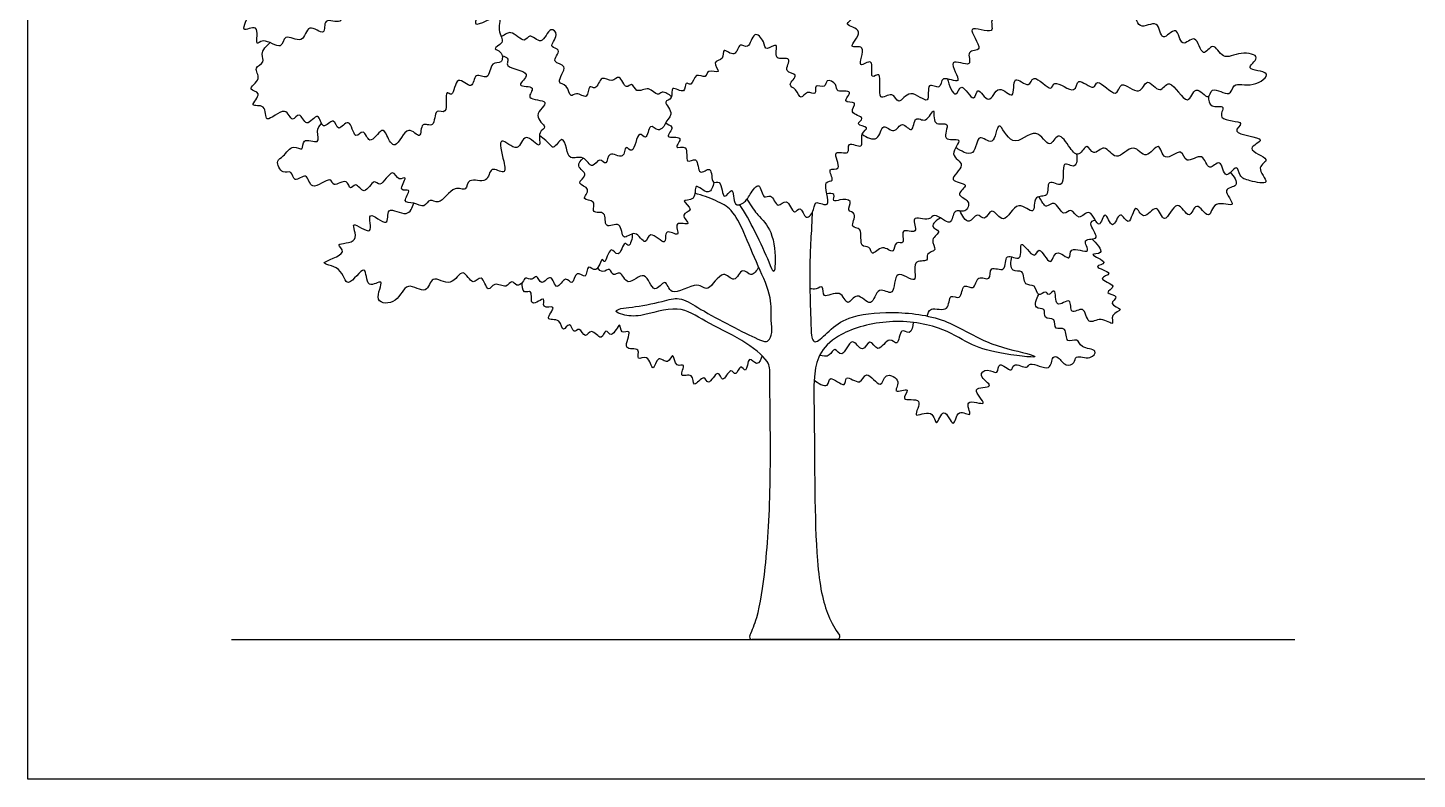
# Model space of a CAD drawing. Header units: millimetres. Extents: x 34 to 295, y 0 to 64.
# Drawn here: x 191.94 to 215.07, y 0.16 to 12.67 of the extents above; entities that cross this region are included whole.
import ezdxf

# ---------------------------------------------------------------- set-up
doc = ezdxf.new("R2010")
doc.units = ezdxf.units.MM
for name, color, linetype, true_color in [('AG-DIAGRAM', 7, 'Continuous', 0xfecc66), ('AG-PLANTS', 7, 'Continuous', 0x66ccff), ('X-VPRT', 6, 'Continuous', 0xff00ff)]:
    doc.layers.add(name, color=color, linetype=linetype, true_color=true_color)

msp = doc.modelspace()

# ---------------------------------------------------------------- linework, layer by layer
at = {"layer": 'AG-DIAGRAM'}
msp.add_line((195.333, 2.484), (213.037, 2.484), dxfattribs=at)
at = {"layer": 'AG-PLANTS'}
for centre, start, end in [((204.002, 2.53), 154.5903, 270), ((205.415, 2.53), 270, 35.0297)]:
    msp.add_arc(centre, 0.046, start, end, dxfattribs=at)
for points, knots in [([(206.913, 11.47), (206.95, 11.499), (206.884, 11.807), (207.155, 11.606), (207.128, 11.912), (207.569, 11.657), (207.188, 12.222), (207.713, 11.967), (207.533, 12.316), (207.911, 12.254), (207.468, 12.789), (208.096, 12.51), (207.893, 12.89), (208.41, 12.801), (207.97, 13.033), (208.32, 13.22), (207.918, 13.245), (208.208, 13.552), (207.759, 13.387), (207.841, 13.84), (207.555, 13.575), (207.47, 13.882), (207.245, 13.717), (207.342, 14.191), (207.009, 13.964), (207.143, 14.299), (206.793, 14.148), (206.868, 14.499), (206.567, 14.258), (206.323, 14.621), (206.344, 14.18), (205.996, 14.376), (206.162, 13.998), (205.823, 14.092), (206.125, 13.758), (205.675, 13.814), (206.063, 13.557), (205.534, 13.533), (205.914, 13.272), (205.4, 13.257), (205.814, 12.861), (205.466, 12.715), (205.918, 12.643), (205.536, 12.291), (205.937, 12.423), (205.707, 11.927), (206.055, 12.223), (205.94, 11.761), (206.189, 12.005), (206.052, 11.37), (206.348, 11.64), (206.433, 11.342), (206.624, 11.702), (206.872, 11.437), (206.913, 11.47)], [0, 0, 0, 0, 0.881162, 1.595782, 2.304522, 3.185244, 4.177154, 5.097472, 5.871526, 6.619854, 7.662639, 8.677196, 9.460223, 10.360188, 11.226279, 12.008669, 12.801248, 13.587123, 14.469798, 15.36298, 16.162481, 16.979547, 17.635221, 18.57601, 19.339546, 20.064339, 20.886478, 21.637963, 22.513475, 23.416745, 24.265384, 25.068365, 25.900229, 26.603189, 27.443566, 28.242469, 29.027984, 29.939925, 30.737024, 31.614286, 32.685029, 33.436669, 34.294824, 35.216284, 35.946519, 36.899166, 37.641271, 38.525749, 39.120479, 40.216485, 40.990586, 41.708931, 42.591261, 43.56483, 43.56483, 43.56483, 43.56483]), ([(199.398, 13.398), (199.381, 13.341), (199.317, 13.194), (199.074, 13.314), (198.88, 12.996), (198.606, 13.372), (198.282, 12.993), (198.073, 13.329), (197.958, 12.979), (197.69, 13.179), (197.609, 12.936), (197.548, 13.171), (197.292, 13.109), (197.319, 12.895), (197.181, 12.968), (197.186, 12.695), (196.839, 12.871), (196.921, 12.49), (196.583, 12.781), (196.541, 12.36), (196.191, 12.605), (196.187, 12.259), (195.867, 12.527), (195.713, 12.323), (195.819, 12.781), (195.43, 12.533), (195.725, 13.022), (195.195, 12.767), (195.427, 13.109), (195.094, 13.095), (195.287, 13.343), (195.045, 13.403), (195.313, 13.51), (195.038, 13.776), (195.441, 13.661), (195.233, 14.124), (195.508, 13.93), (195.532, 14.23), (195.813, 13.965), (195.851, 14.164), (196.014, 14.147), (196.079, 14.124)], [0, 0, 0, 0, 0.762724, 1.583091, 2.496839, 3.492151, 4.560683, 5.411172, 6.244246, 7.111545, 7.76181, 8.433388, 9.227727, 9.926911, 10.420205, 11.152827, 12.01894, 12.785654, 13.653249, 14.536463, 15.451344, 16.186659, 17.172205, 17.767062, 18.668578, 19.451593, 20.349363, 21.28669, 22.063747, 22.817438, 23.596473, 24.228741, 24.936431, 25.744797, 26.520575, 27.463189, 28.161692, 28.880744, 29.76497, 30.384205, 31.205323, 31.205323, 31.205323, 31.205323]), ([(199.179, 13.252), (199.235, 13.216), (199.361, 13.1), (199.144, 12.923), (199.567, 13.064), (199.234, 12.561), (199.896, 12.998), (199.731, 12.611), (199.917, 12.42), (199.651, 12.324), (199.781, 12.292), (199.851, 12.22), (199.853, 12.051), (199.639, 12.123), (199.629, 11.76), (199.369, 11.96), (199.358, 11.587), (199.062, 11.936), (199.031, 11.481), (198.868, 11.679), (198.958, 11.181), (198.698, 11.359), (198.733, 10.968), (198.471, 11.136), (198.5, 10.757), (198.252, 11.11), (198.062, 10.575), (197.92, 10.877), (197.836, 11.032), (197.622, 10.668), (197.54, 11.027), (197.375, 10.76), (197.308, 11.227), (197.098, 10.896), (197.047, 11.213), (196.834, 10.924), (196.793, 11.317), (196.568, 10.964), (196.474, 11.311), (196.333, 11.055), (196.242, 11.412), (195.857, 11.007), (195.932, 11.422), (195.587, 11.325), (195.875, 11.603), (195.553, 11.629), (195.856, 11.816), (195.676, 12.008), (195.906, 12.086), (195.797, 12.239), (195.912, 12.376), (195.975, 12.421)], [0, 0, 0, 0, 0.811745, 1.448413, 2.257521, 3.139147, 4.276814, 5.125917, 5.965852, 6.665203, 7.116592, 7.116592, 7.881467, 8.552416, 9.425084, 10.170083, 10.953645, 11.804408, 12.715131, 13.216711, 14.215677, 14.873291, 15.743079, 16.455531, 17.236821, 18.036657, 19.081743, 19.907189, 20.532487, 21.436889, 22.198177, 22.853818, 23.757268, 24.525323, 25.221398, 25.983128, 26.756439, 27.582672, 28.353887, 29.008007, 29.792077, 30.800583, 31.621423, 32.368079, 33.175989, 33.857091, 34.685789, 35.43968, 36.143644, 36.800477, 37.673793, 37.673793, 37.673793, 37.673793]), ([(207.253, 11.817), (207.27, 11.723), (207.392, 11.433), (207.475, 11.815), (207.706, 11.36), (207.738, 11.748), (207.955, 11.325), (208.084, 11.785), (208.397, 11.395), (208.311, 11.951), (208.627, 11.618), (208.66, 11.954), (209.002, 11.558), (209.005, 11.846), (209.407, 11.51), (209.392, 11.89), (209.707, 11.584), (209.73, 11.871), (210.087, 11.436), (210.118, 11.845), (210.466, 11.485), (210.56, 11.887), (210.795, 11.523), (210.946, 11.896), (211.264, 11.276), (211.363, 11.767), (211.617, 11.418), (211.628, 11.731), (211.98, 11.479), (211.993, 11.786), (212.326, 11.65), (212.728, 11.954), (212.137, 11.953), (212.519, 12.201), (212.109, 12.287), (211.838, 12.102), (211.682, 12.471), (211.487, 12.12), (211.402, 12.618), (211.128, 12.286), (211.089, 12.761), (210.799, 12.378), (210.781, 12.852), (210.4, 12.574), (210.378, 13.104), (209.944, 12.677), (209.795, 12.938), (209.745, 13.203)], [0, 0, 0, 0, 0.966421, 1.666155, 2.597147, 3.276515, 4.139193, 5.035925, 5.907247, 6.819712, 7.674147, 8.362187, 9.388242, 9.97388, 11.01351, 11.738342, 12.65682, 13.258917, 14.313084, 15.066177, 16.050304, 16.871746, 17.754418, 18.537382, 19.682625, 20.528562, 21.384781, 22.047133, 22.996951, 23.716887, 24.731686, 25.690217, 26.656805, 27.454966, 28.379133, 29.367688, 30.249158, 31.024794, 31.962807, 32.779849, 33.658243, 34.514142, 35.398975, 36.327468, 37.274768, 38.374157, 39.386387, 39.386387, 39.386387, 39.386387]), ([(202.655, 11.518), (202.617, 11.562), (202.498, 11.632), (202.423, 11.517), (202.284, 11.716), (202.065, 11.556), (202.007, 11.782), (201.892, 11.615), (201.796, 11.927), (201.668, 11.732), (201.482, 11.907), (201.408, 11.608), (201.265, 11.745), (201.274, 11.444), (201.076, 11.621), (200.963, 11.478), (200.941, 11.735), (200.703, 11.731), (200.977, 12.069), (200.621, 12.068), (200.856, 12.326), (200.587, 12.333), (200.798, 12.545), (200.624, 12.717), (200.509, 12.336), (200.287, 12.605), (200.216, 12.382), (199.982, 12.655), (199.902, 12.556), (199.821, 12.523)], [0, 0, 0, 0, 0.749379, 1.270245, 2.025124, 2.825267, 3.479993, 4.029688, 4.833055, 5.486758, 6.216728, 7.017123, 7.55571, 8.286056, 9.020458, 9.590563, 10.344453, 11.01989, 11.940987, 12.691028, 13.480831, 14.112622, 14.926184, 15.555801, 16.457646, 17.268602, 17.875409, 18.787666, 19.437375, 19.437375, 19.437375, 19.437375]), ([(205.833, 10.895), (205.806, 10.827), (205.89, 10.617), (205.555, 10.806), (205.654, 10.52), (205.287, 10.675), (205.529, 10.268), (205.219, 10.359), (205.4, 10.086), (205.142, 10.15), (205.359, 9.614), (205.035, 9.814), (205.043, 9.641), (204.893, 9.419), (204.806, 9.736), (204.69, 9.516), (204.586, 9.873), (204.417, 9.623), (204.325, 9.933), (204.172, 9.784), (204.134, 10.15), (203.952, 9.875), (203.882, 9.757), (203.675, 9.663), (203.699, 10.091), (203.504, 9.724), (203.496, 10.171), (203.311, 10.024), (203.346, 10.418), (203.086, 10.161), (203.112, 10.559), (202.86, 10.362), (202.964, 10.748), (202.657, 10.622), (202.905, 10.894), (202.488, 10.798), (202.75, 11.037), (202.479, 11.074), (202.741, 11.223), (202.483, 11.454), (202.698, 11.474), (202.62, 11.741), (202.904, 11.535), (202.874, 11.796), (203.007, 11.674), (203.041, 11.945), (203.242, 11.804), (203.241, 11.994), (203.517, 11.879), (203.304, 12.127), (203.55, 12.12), (203.486, 12.37), (203.734, 12.138), (203.775, 12.453), (203.953, 12.278), (204.017, 12.654), (204.212, 12.446), (204.21, 12.258), (204.473, 12.474), (204.323, 12.089), (204.708, 12.217), (204.492, 11.909), (204.811, 11.915), (204.566, 11.703), (204.746, 11.663), (204.806, 11.44), (204.906, 11.641), (205.086, 11.521), (205.019, 11.753), (205.229, 11.644), (205.22, 11.836), (205.426, 11.736), (205.378, 11.577), (205.727, 11.652), (205.459, 11.402), (205.789, 11.455), (205.576, 11.236), (205.923, 11.181), (205.68, 11.051), (205.994, 11.013), (205.854, 10.951), (205.833, 10.895)], [0, 0, 0, 0, 0.797759, 1.591781, 2.256556, 3.04297, 3.937862, 4.606174, 5.355023, 5.950993, 7.023475, 7.781658, 8.424905, 9.179101, 9.944054, 10.518812, 11.357529, 12.045771, 12.851186, 13.432166, 14.244712, 15.05349, 15.822272, 16.48229, 17.352252, 18.055252, 18.952642, 19.517159, 20.366032, 21.084234, 21.922516, 22.586825, 23.432708, 24.114396, 24.820019, 25.61817, 26.350886, 26.991378, 27.723547, 28.573541, 29.190717, 29.899014, 30.670513, 31.325289, 31.827888, 32.573717, 33.254817, 33.838405, 34.5505, 35.261163, 35.943889, 36.599276, 37.352418, 38.120779, 38.745843, 39.611533, 40.384153, 41.038531, 41.765836, 42.573586, 43.377201, 44.163752, 44.874415, 45.630787, 46.268536, 46.981699, 47.636271, 48.276436, 48.895492, 49.552299, 50.141007, 50.84177, 51.444039, 52.236008, 52.951411, 53.648947, 54.335996, 55.129689, 55.725293, 56.434335, 57.086583, 57.086583, 57.086583, 57.086583]), ([(199.838, 12.204), (199.875, 12.192), (199.981, 12.147), (199.818, 12.005), (200.406, 11.939), (200.009, 11.671), (200.444, 11.715), (200.18, 11.456), (200.713, 11.478), (200.308, 11.207), (200.623, 11.005), (200.414, 10.953), (200.524, 10.578), (200.195, 10.981), (200.124, 10.54), (199.737, 10.941), (199.869, 10.446), (199.908, 10.201), (199.623, 10.394), (199.616, 10.043), (199.258, 10.199), (199.252, 9.923), (199.024, 10.073), (198.796, 9.682), (198.633, 9.849), (198.538, 9.65), (198.384, 9.771), (198.148, 9.742), (198.363, 10.014), (198.077, 9.916), (198.291, 10.231), (198.098, 10.1), (198.016, 10.372), (197.811, 9.976), (197.7, 10.186), (197.547, 9.84), (197.403, 10.127), (197.3, 9.935), (197.268, 10.189), (197.014, 9.991), (196.997, 10.226), (196.636, 9.903), (196.605, 10.296), (196.361, 10.061), (196.343, 10.317), (196.168, 10.211), (196.056, 10.475), (196.208, 10.512), (196.339, 10.752), (196.542, 10.585), (196.492, 10.859), (196.835, 10.708), (196.73, 10.939), (196.797, 11.043), (196.832, 11.074)], [7.317233, 7.317233, 7.317233, 7.317233, 7.63591, 8.361162, 9.400464, 10.195226, 11.003508, 11.709652, 12.638608, 13.536861, 14.392693, 15.02509, 15.846718, 16.752554, 17.609082, 18.548952, 19.602324, 20.363643, 21.15064, 21.968345, 22.891447, 23.600792, 24.34327, 25.422395, 26.091073, 26.767992, 27.516829, 28.214672, 28.975694, 29.591669, 30.388811, 30.953539, 31.659, 32.611015, 33.194208, 34.047346, 34.804123, 35.368851, 36.012998, 36.830862, 37.411396, 38.406353, 39.21509, 39.985971, 40.659487, 41.308638, 42.113426, 42.758631, 43.62405, 44.307625, 44.950789, 45.782197, 46.553728, 47.176036, 47.176036, 47.176036, 47.176036]), ([(211.595, 11.524), (211.598, 11.468), (211.609, 11.314), (211.92, 11.403), (211.696, 11.107), (212.281, 11.127), (211.892, 10.896), (212.687, 10.835), (212.137, 10.65), (212.694, 10.481), (212.353, 10.353), (212.681, 10.029), (212.266, 10.125), (212.108, 10.172), (212.08, 10.436), (211.861, 10.082), (211.815, 10.539), (211.585, 10.237), (211.52, 10.637), (211.205, 10.362), (211.168, 10.707), (210.841, 10.386), (210.785, 10.829), (210.555, 10.424), (210.349, 10.799), (210.055, 10.392), (209.874, 10.771), (209.679, 10.503), (209.576, 10.785), (209.442, 10.49), (209.286, 10.662), (209.096, 10.981), (208.949, 10.607), (208.734, 11.076), (208.318, 10.587), (208.085, 11.247), (208.04, 10.637), (207.738, 10.969), (207.729, 10.466), (207.467, 10.62), (207.39, 10.677)], [0, 0, 0, 0, 0.741394, 1.512514, 2.243699, 3.280778, 3.96188, 5.137145, 5.945923, 6.934707, 7.674181, 8.576265, 9.499367, 10.29513, 10.972914, 11.781028, 12.641192, 13.398892, 14.243535, 15.139783, 15.885982, 16.811955, 17.645392, 18.532633, 19.429759, 20.442994, 21.340902, 22.125092, 22.825442, 23.597415, 24.364719, 25.318773, 26.109747, 27.07779, 28.222729, 29.270607, 30.228314, 31.045051, 31.992731, 32.967718, 32.967718, 32.967718, 32.967718]), ([(205.833, 10.895), (205.9, 10.848), (206.115, 10.735), (206.157, 11.12), (206.372, 10.871), (206.489, 11.151), (206.683, 10.863), (206.694, 11.24), (206.902, 11.048), (207.06, 11.422), (206.986, 10.997), (207.337, 11.14), (207.116, 10.751), (207.57, 10.868), (207.234, 10.535), (207.619, 10.402), (207.187, 10.102), (207.674, 10.082), (207.343, 9.878), (207.66, 9.807), (207.557, 9.565), (207.339, 9.678), (207.336, 9.31), (207.022, 9.624), (206.965, 9.427), (206.604, 9.578), (206.805, 9.196), (206.434, 9.366), (206.57, 9.037), (206.364, 9.139), (206.371, 8.868), (206.166, 9.086), (205.985, 8.838), (205.969, 9.053), (205.768, 8.988), (205.858, 9.357), (205.607, 9.32), (205.767, 9.595), (205.549, 9.609), (205.703, 9.816), (205.513, 9.817), (205.425, 9.793), (205.318, 9.758), (205.404, 9.924), (205.281, 9.914), (205.243, 9.905)], [-30.281653, -30.281653, -30.281653, -30.281653, -29.38091, -28.530562, -27.771379, -27.01115, -26.265282, -25.473362, -24.755548, -23.946275, -23.136304, -22.356295, -21.507514, -20.674138, -19.782461, -18.918528, -17.974479, -17.126699, -16.373318, -15.58052, -14.855211, -14.129789, -13.332689, -12.393371, -11.75645, -10.881102, -10.077783, -9.286171, -8.518501, -7.920071, -7.22983, -6.470646, -5.681509, -5.076961, -4.450073, -3.527555, -2.874451, -2.068827, -1.448143, -0.767041, 0, 0, 0.562336, 1.126993, 1.750772, 1.750772, 1.750772, 1.750772]), ([(202.565, 11.087), (202.539, 11.036), (202.447, 10.902), (202.283, 11.118), (202.251, 10.753), (202.094, 11.012), (202.03, 10.513), (201.876, 10.755), (201.881, 10.435), (201.593, 10.659), (201.586, 10.339), (201.455, 10.536), (201.333, 10.283), (201.207, 10.567), (200.951, 10.456), (200.916, 10.652), (200.842, 10.905), (200.682, 10.587), (200.631, 10.753), (200.46, 10.874)], [0, 0, 0, 0, 0.750821, 1.423764, 2.220734, 2.813273, 3.799996, 4.378173, 5.089345, 5.90709, 6.632741, 7.228712, 7.941698, 8.745746, 9.561233, 10.309561, 11.048286, 11.836712, 12.506554, 12.506554, 12.506554, 12.506554]), ([(203.364, 10.093), (203.349, 10.033), (203.297, 9.835), (203.007, 10.142), (203.091, 9.765), (202.761, 9.824), (203.071, 9.626), (202.766, 9.576), (203.036, 9.349), (202.667, 9.476), (202.837, 9.141), (202.519, 9.364), (202.598, 8.972), (202.285, 9.339), (202.229, 8.997), (202.06, 9.344), (201.822, 9.075), (201.838, 9.483), (201.51, 9.285), (201.596, 9.644), (201.3, 9.55), (201.425, 9.815), (201.124, 9.786), (201.351, 10.002), (201.03, 10.066), (201.305, 10.226), (201.043, 10.359), (201.149, 10.465), (201.186, 10.498)], [0, 0, 0, 0, 0.779764, 1.61921, 2.431085, 3.150098, 3.89238, 4.586731, 5.299261, 6.053506, 6.78655, 7.545555, 8.282923, 9.190551, 9.885848, 10.726335, 11.51045, 12.351157, 13.159935, 13.970645, 14.703555, 15.421899, 16.133738, 16.848703, 17.595359, 18.322604, 19.091333, 19.793979, 19.793979, 19.793979, 19.793979]), ([(209.4, 10.565), (209.41, 10.499), (209.41, 10.281), (209.12, 10.515), (209.241, 9.933), (208.882, 10.194), (208.962, 9.811), (208.67, 9.916), (208.726, 9.485), (208.404, 9.858), (208.198, 9.327), (207.983, 9.731), (207.879, 9.416), (207.738, 9.625), (207.611, 9.346), (207.49, 9.547), (207.464, 9.617)], [0, 0, 0, 0, 0.80893, 1.535949, 2.571439, 3.370642, 4.19934, 4.952619, 5.813968, 6.707456, 7.759978, 8.625396, 9.370474, 10.023891, 10.772636, 11.632446, 11.632446, 11.632446, 11.632446]), ([(211.962, 10.259), (212.014, 10.205), (212.151, 10.008), (211.775, 10.013), (212.136, 9.628), (211.667, 9.834), (211.625, 9.41), (211.384, 9.834), (211.283, 9.409), (211.071, 9.894), (210.858, 9.313), (210.746, 9.805), (210.51, 9.406), (210.375, 9.81), (210.282, 9.293), (210.12, 9.685), (210.002, 9.233), (209.87, 9.7), (209.778, 9.238), (209.634, 9.719), (209.433, 9.421), (209.314, 9.701), (209.177, 9.491), (209.043, 9.834), (208.898, 9.651), (208.85, 9.731), (208.772, 9.857)], [0, 0, 0, 0, 0.85906, 1.633208, 2.534429, 3.461692, 4.316722, 5.200538, 5.988963, 6.889706, 7.888541, 8.730823, 9.617909, 10.380806, 11.28217, 12.026718, 12.849735, 13.664061, 14.436089, 15.339462, 16.124301, 16.880625, 17.515082, 18.390528, 19.054409, 19.593859, 19.593859, 19.593859, 19.593859]), ([(202.003, 9.236), (202.007, 9.169), (201.957, 8.973), (201.87, 9.154), (201.784, 8.79), (201.632, 9.09), (201.549, 8.695), (201.5, 8.883), (201.419, 8.546), (201.245, 8.767), (201.255, 8.447), (201.059, 8.66), (201.016, 8.338), (200.887, 8.57), (200.737, 8.237), (200.662, 8.617), (200.488, 8.339), (200.414, 8.586), (200.34, 8.441), (200.212, 8.537), (200.191, 8.422), (200.078, 8.35), (199.999, 8.491), (199.906, 8.308), (199.709, 8.461), (199.595, 8.221), (199.504, 8.606), (199.343, 8.339), (199.184, 8.725), (198.997, 8.312), (198.651, 8.594), (198.601, 8.191), (198.221, 8.484), (198.125, 8.065), (197.657, 8.068), (197.924, 8.55), (197.556, 8.279), (197.6, 8.827), (197.23, 8.252), (197.19, 8.714), (196.672, 8.735), (197.316, 8.903), (196.998, 9.1), (197.518, 9.056), (197.247, 9.537), (197.745, 9.124), (197.536, 9.714), (197.982, 9.283), (197.884, 9.747), (198.278, 9.48), (198.342, 9.68), (198.367, 9.747)], [0, 0, 0, 0, 0.815056, 1.283836, 2.113668, 2.774322, 3.63048, 4.031038, 4.842215, 5.478774, 6.196094, 6.862916, 7.610921, 8.228309, 9.011764, 9.783694, 10.516969, 11.175626, 11.710384, 12.306939, 12.834727, 13.423247, 13.991624, 14.631795, 15.406912, 16.065371, 16.905123, 17.590471, 18.448221, 19.379676, 20.346596, 21.192341, 22.162446, 23.188361, 24.138317, 25.102335, 25.890009, 26.791049, 27.827505, 28.777796, 29.701657, 30.770782, 31.42405, 32.378042, 33.263356, 34.210321, 35.112398, 36.067672, 36.871918, 37.834384, 38.671058, 38.671058, 38.671058, 38.671058]), ([(203.96, 2.549), (204.004, 2.642), (204.112, 2.893), (204.241, 3.759), (204.324, 5.079), (204.289, 6.836), (204.298, 7.121), (203.817, 7.502), (203.223, 7.756), (202.778, 8.082), (202.154, 7.844), (201.878, 7.877), (201.691, 7.943), (201.834, 8.008), (202.009, 8.009), (202.507, 8.105), (202.788, 8.198), (203.108, 8), (203.564, 7.743), (204.024, 7.516), (204.198, 7.438), (204.278, 7.448), (204.347, 7.608), (204.301, 7.82), (204.339, 8.189), (204.091, 8.705), (203.872, 9.248), (203.679, 9.649), (203.412, 9.787), (203.168, 9.882), (203.047, 9.912)], [5.387544, 5.387544, 5.387544, 5.387544, 6.307883, 7.976398, 10.179304, 12.539744, 13.451638, 14.793985, 16.288805, 17.590699, 19.009872, 19.998691, 20.635362, 21.176888, 21.971653, 23.258039, 24.23006, 25.284584, 26.63352, 27.942429, 28.697998, 29.147112, 29.832867, 30.701803, 31.783633, 33.123188, 34.533456, 35.708175, 36.715192, 37.693062, 37.693062, 37.693062, 37.693062]), ([(203.913, 9.815), (203.998, 9.672), (204.104, 9.537), (204.36, 9.285), (204.393, 8.784), (204.366, 8.543), (204.267, 8.816), (204.079, 9.219), (203.877, 9.604), (203.792, 9.723)], [0.12342, 0.12342, 0.12342, 0.12342, 0.926642, 2.018895, 3.324663, 3.997642, 4.749472, 6.11043, 7.203547, 7.203547, 7.203547, 7.203547]), ([(204.997, 9.594), (204.996, 9.535), (204.995, 9.41), (204.963, 9.003), (204.954, 8.359), (204.979, 7.795), (204.982, 7.469), (205.079, 7.414), (205.295, 7.647), (205.608, 7.88), (206.342, 7.96), (207.226, 7.851), (207.858, 7.404), (208.51, 7.267), (208.851, 7.154), (208.043, 7.248), (207.618, 7.394), (207.104, 7.724), (206.231, 7.835), (205.429, 7.589), (205.097, 7.246), (205.015, 6.82), (205.045, 6.078), (205.029, 3.811), (205.212, 2.942), (205.382, 2.656), (205.452, 2.556)], [-32.394304, -32.394304, -32.394304, -32.394304, -31.635757, -30.497162, -29.018155, -27.616392, -26.640902, -26.186644, -25.232793, -24.091601, -22.558348, -20.852731, -19.249875, -17.737189, -17.042922, -15.650502, -14.329978, -12.961495, -11.264362, -9.618737, -8.420578, -7.308554, -5.733712, -2.984596, -1.232483, -0.240442, -0.240442, -0.240442, -0.240442]), ([(207.134, 9.502), (207.078, 9.473), (206.925, 9.348), (207.184, 9.287), (206.934, 9.145), (207.11, 8.956), (206.875, 8.921), (206.953, 8.755), (206.629, 8.834), (206.804, 8.319), (206.337, 8.73), (206.396, 8.135), (206.077, 8.411), (206, 7.955), (205.743, 8.316), (205.579, 7.986), (205.487, 8.347), (205.148, 8.117), (205.202, 8.401), (205.061, 8.305), (204.997, 8.319), (204.961, 8.322)], [0, 0, 0, 0, 0.789293, 1.429982, 2.178154, 2.902085, 3.596536, 4.156353, 4.933029, 5.877777, 6.835085, 7.837601, 8.655346, 9.564221, 10.457648, 11.244645, 12.06155, 12.966121, 13.639351, 14.218541, 14.810547, 14.810547, 14.810547, 14.810547]), ([(206.912, 7.869), (206.927, 7.911), (206.951, 8.039), (207.302, 7.908), (207.26, 8.269), (207.492, 8.104), (207.493, 8.45), (207.714, 8.262), (207.73, 8.582), (207.992, 8.419), (207.93, 8.737), (208.25, 8.558), (208.182, 8.962), (208.525, 8.72), (208.417, 9.244), (208.711, 8.759), (208.769, 9.086), (208.983, 8.626), (209.037, 9.039), (209.326, 8.734), (209.254, 9.065), (209.693, 8.86), (209.451, 9.189), (209.84, 9.109), (209.575, 9.423), (209.677, 9.457), (209.712, 9.466)], [0, 0, 0, 0, 0.658112, 1.571033, 2.388562, 3.059733, 3.869167, 4.552231, 5.334135, 6.070534, 6.800348, 7.594211, 8.428966, 9.233718, 10.092625, 11.041103, 11.660338, 12.585809, 13.354508, 14.196544, 14.872073, 15.79011, 16.531702, 17.31549, 18.082807, 18.600321, 18.600321, 18.600321, 18.600321]), ([(209.657, 9.152), (209.725, 9.095), (209.909, 8.881), (209.539, 8.922), (209.996, 8.75), (209.614, 8.695), (210.075, 8.581), (209.695, 8.49), (210.126, 8.378), (209.818, 8.243), (210.154, 8.21), (209.893, 8.059), (210.234, 7.981), (209.944, 7.904), (210.052, 7.675), (209.801, 7.877), (209.573, 7.687), (209.546, 8.076), (209.273, 7.851), (209.335, 8.226), (209.024, 7.946), (209.072, 8.387), (208.929, 8.181), (208.893, 8.315), (208.739, 8.154), (208.73, 8.42), (208.507, 8.347), (208.538, 8.668), (208.294, 8.569), (208.302, 8.781), (208.323, 8.852)], [0, 0, 0, 0, 0.927532, 1.573193, 2.435418, 3.080119, 3.922743, 4.591165, 5.432829, 6.089687, 6.795187, 7.448735, 8.181924, 8.906798, 9.552458, 10.360778, 11.175449, 12.027302, 12.780544, 13.540171, 14.333692, 15.184315, 15.778491, 16.243743, 16.875279, 17.59155, 18.281713, 19.107668, 19.799004, 20.652185, 20.652185, 20.652185, 20.652185]), ([(204.108, 8.683), (204.082, 8.629), (203.981, 8.488), (203.833, 8.714), (203.706, 8.376), (203.506, 8.693), (203.265, 8.219), (203.094, 8.481), (202.626, 8.135), (202.574, 8.54), (202.347, 8.181), (202.235, 8.696), (201.916, 8.315), (201.818, 8.65), (201.673, 8.507), (201.641, 8.698), (201.511, 8.569), (201.449, 8.643), (201.428, 8.673)], [0, 0, 0, 0, 0.766513, 1.462956, 2.280912, 3.074719, 4.140626, 4.921694, 6.105618, 6.895134, 7.699439, 8.657138, 9.61248, 10.425343, 11.019408, 11.607677, 12.220654, 12.819948, 12.819948, 12.819948, 12.819948]), ([(204.167, 7.206), (204.152, 7.156), (204.086, 7.003), (203.927, 7.246), (203.915, 6.876), (203.796, 7.098), (203.736, 6.836), (203.638, 7.038), (203.501, 6.707), (203.439, 7.031), (203.263, 6.665), (203.21, 6.927), (203.001, 6.629), (203.033, 6.946), (202.755, 6.813), (202.917, 7.107), (202.714, 6.989), (202.689, 7.312), (202.602, 7.031), (202.423, 7.251), (202.349, 6.876), (202.279, 7.253), (202.054, 7.1), (202.164, 7.366), (201.801, 7.267), (202.035, 7.679), (201.798, 7.548), (201.814, 7.824), (201.663, 7.466), (201.554, 7.694), (201.497, 7.419), (201.321, 7.695), (201.22, 7.469), (201.129, 7.708), (201.022, 7.552), (200.972, 7.806), (200.832, 7.56), (200.829, 7.851), (200.501, 7.765), (200.789, 8.077), (200.469, 7.969), (200.595, 8.238), (200.273, 7.972), (200.363, 8.335), (200.172, 8.219), (200.167, 8.379), (200.178, 8.432)], [0, 0, 0, 0, 0.714893, 1.375756, 2.155872, 2.715225, 3.389095, 3.9381, 4.732765, 5.376018, 6.216696, 6.802077, 7.580954, 8.277348, 8.985564, 9.712758, 10.297496, 11.049326, 11.700191, 12.404382, 13.162831, 13.965589, 14.634012, 15.297783, 16.086911, 16.995923, 17.611632, 18.225369, 19.040833, 19.635009, 20.287322, 21.066714, 21.694979, 22.38132, 22.91954, 23.577507, 24.214426, 24.932319, 25.70008, 26.496338, 27.195723, 27.817537, 28.61243, 29.392547, 29.976423, 30.705397, 30.705397, 30.705397, 30.705397]), ([(205.034, 6.807), (205.088, 6.753), (205.287, 6.64), (205.264, 6.926), (205.577, 6.623), (205.528, 6.93), (205.821, 6.675), (205.882, 7.014), (206.167, 6.604), (206.192, 6.959), (206.508, 6.797), (206.308, 6.556), (206.677, 6.703), (206.424, 6.421), (206.903, 6.543), (206.613, 6.112), (207.018, 6.356), (207.059, 5.956), (207.186, 6.422), (207.369, 5.928), (207.402, 6.36), (207.71, 6.138), (207.485, 6.533), (208.013, 6.317), (207.574, 6.708), (208.101, 6.66), (207.73, 6.874), (207.922, 7.016), (208.104, 6.863), (208.089, 7.154), (208.337, 6.889), (208.334, 7.124), (208.593, 6.963), (208.611, 7.136), (208.989, 6.904), (208.981, 7.211), (209.112, 7.187), (209.208, 7.019), (209.38, 7.073), (209.37, 7.238), (209.63, 7.122), (209.775, 7.324), (209.461, 7.319), (209.431, 7.521), (209.207, 7.388), (209.252, 7.713), (209.011, 7.612), (209.071, 7.854), (208.836, 7.8), (208.901, 8.023), (208.67, 7.964), (208.732, 8.166), (208.77, 8.227)], [0, 0, 0, 0, 0.869892, 1.502274, 2.394528, 3.013945, 3.86884, 4.604199, 5.552075, 6.305484, 7.138589, 7.849371, 8.613563, 9.296828, 10.180429, 11.03942, 11.923664, 12.697182, 13.513305, 14.385737, 15.197799, 15.948921, 16.738574, 17.630101, 18.523862, 19.379649, 20.220448, 20.88918, 21.609862, 22.266172, 23.074001, 23.65152, 24.471426, 25.000186, 25.993112, 26.767987, 27.287616, 28.053448, 28.712631, 29.293342, 30.147593, 30.801798, 31.652699, 32.343456, 33.026502, 33.824253, 34.502171, 35.183352, 35.868336, 36.53156, 37.177245, 38.015993, 38.015993, 38.015993, 38.015993]), ([(206.678, 7.763), (206.678, 7.703), (206.638, 7.526), (206.459, 7.706), (206.436, 7.325), (206.277, 7.562), (206.093, 7.212), (205.96, 7.539), (205.839, 7.208), (205.649, 7.589), (205.509, 7.123), (205.37, 7.38), (205.298, 7.177), (205.175, 7.199), (205.123, 7.213)], [0, 0, 0, 0, 0.766604, 1.393769, 2.233214, 2.877112, 3.764488, 4.505859, 5.249155, 6.071296, 7.00368, 7.666125, 8.320544, 9.046963, 9.046963, 9.046963, 9.046963])]:
    msp.add_open_spline(points, degree=3, knots=knots, dxfattribs=at)
msp.add_open_spline([(205.415, 2.484), (204.944, 2.484), (204.473, 2.484), (204.002, 2.484)], degree=3, dxfattribs=at)
at = {"layer": 'X-VPRT'}
msp.add_lwpolyline([(191.94, 0.156), (191.94, 30.604), (238.204, 30.604), (238.204, 0.156)], close=True, dxfattribs=at)

doc.saveas('drawing.dxf')
